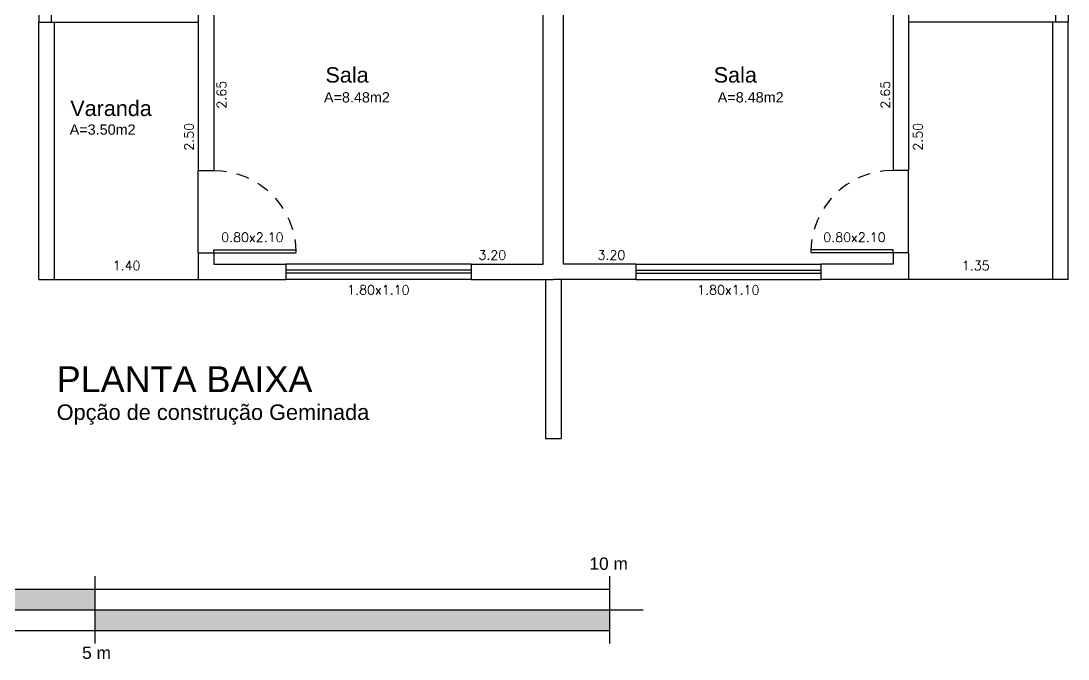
# Model space of a CAD drawing. Extents: x 1.9 to 19.2, y 1.3 to 23.7.
# Drawn here: x 9.04 to 19.21, y 1.28 to 7.48 of the extents above; entities that cross this region are included whole.
import ezdxf
from ezdxf.enums import TextEntityAlignment as Align

# ---------------------------------------------------------------- set-up
doc = ezdxf.new("R2010")
doc.units = 0
doc.linetypes.add('HIDDEN2', pattern=[0.1875, 0.125, -0.0625])
doc.layers.get('0').update_dxf_attribs({"linetype": 'CONTINUOUS'})
for name, color, linetype in [('ARQ-ESQUADRIAS', 53, 'CONTINUOUS'), ('ARQ-PISO', 140, 'CONTINUOUS'), ('LINHA-FINA', 8, 'CONTINUOUS'), ('LINHA_04', 190, 'CONTINUOUS'), ('TEXTO_06', 6, 'CONTINUOUS'), ('TXT_AMBIENTE', 4, 'CONTINUOUS'), ('TXT_GERAL', 9, 'CONTINUOUS'), ('TXT_ÁREA', 8, 'CONTINUOUS')]:
    doc.layers.add(name, color=color, linetype=linetype)
doc.styles.add('ARIAL', font='arial.ttf')
doc.styles.get("Standard").update_dxf_attribs({"font": 'arial.ttf'})
doc.styles.add('TEXTO03', font='romans.shx')

# ---------------------------------------------------------------- blocks, each defined once
blk = doc.blocks.new('PORTA80')
for p, q in [((0, 0), (0, 0.8)), ((0.03, 0), (0.03, 0.799)), ((0, 0), (0.03, 0))]:
    blk.add_line(p, q)
at = {"linetype": 'HIDDEN2'}
blk.add_arc((0, 0), 0.8, 0, 90, dxfattribs=at)
blk = doc.blocks.new('*U74')
at = {"linetype": 'CONTINUOUS'}
for points in [[(9.763, 1.562), (9.763, 1.762), (14.763, 1.562)], [(14.763, 1.562), (9.763, 1.762), (14.763, 1.762)]]:
    blk.add_solid(points, dxfattribs=at)
blk = doc.blocks.new('*U75')
at = {"linetype": 'CONTINUOUS'}
for points in [[(4.763, 1.762), (4.763, 1.962), (5.263, 1.762)], [(5.263, 1.762), (4.763, 1.962), (5.263, 1.962)], [(5.763, 1.762), (5.763, 1.962), (6.763, 1.762)], [(6.763, 1.762), (5.763, 1.962), (6.763, 1.962)], [(7.763, 1.762), (7.763, 1.962), (9.763, 1.762)], [(9.763, 1.762), (7.763, 1.962), (9.763, 1.962)], [(5.263, 1.562), (5.263, 1.762), (5.763, 1.562)], [(5.763, 1.562), (5.263, 1.762), (5.763, 1.762)], [(6.763, 1.562), (6.763, 1.762), (7.763, 1.562)], [(7.763, 1.562), (6.763, 1.762), (7.763, 1.762)]]:
    blk.add_solid(points, dxfattribs=at)

msp = doc.modelspace()

# ---------------------------------------------------------------- linework, layer by layer
for p, q in [((9.364, 7.472), (10.764, 7.472)), ((19.064, 7.472), (17.664, 7.472)), ((14.139, 4.972), (14.139, 3.428)), ((14.289, 4.972), (14.289, 3.428)), ((14.139, 3.428), (14.289, 3.428)), ((9.763, 1.436), (9.763, 2.088)), ((9.763, 1.436), (9.763, 2.088)), ((14.763, 1.436), (14.763, 2.088)), ((4.763, 1.962), (14.763, 1.962)), ((9.763, 1.562), (9.763, 1.962)), ((4.523, 1.762), (15.085, 1.762)), ((4.763, 1.762), (9.763, 1.762)), ((4.763, 1.562), (14.763, 1.562))]:
    msp.add_line(p, q)
at = {"layer": 'ARQ-ESQUADRIAS'}
for p, q in [((10.764, 5.231), (10.764, 6.031)), ((17.664, 5.231), (17.664, 6.031)), ((13.414, 5.122), (11.614, 5.122)), ((15.014, 5.122), (16.814, 5.122)), ((13.414, 5.062), (11.614, 5.062)), ((13.414, 5.032), (11.614, 5.032)), ((15.014, 5.062), (16.814, 5.062)), ((15.014, 5.032), (16.814, 5.032)), ((13.414, 4.972), (11.614, 4.972)), ((15.014, 4.972), (16.814, 4.972))]:
    msp.add_line(p, q, dxfattribs=at)
at = {"layer": 'ARQ-PISO'}
for p, q in [((9.214, 17.722), (9.214, 7.472)), ((9.334, 17.722), (9.334, 7.472)), ((19.094, 17.722), (19.094, 7.472)), ((19.214, 17.722), (19.214, 7.472)), ((9.364, 4.972), (10.764, 4.972)), ((19.064, 4.972), (17.664, 4.972))]:
    msp.add_line(p, q, dxfattribs=at)
at = {"layer": 'LINHA_04'}
for p, q in [((14.114, 5.122), (14.114, 13.572)), ((14.314, 5.122), (14.314, 13.572)), ((10.764, 8.622), (10.764, 6.031)), ((10.914, 8.622), (10.914, 6.031)), ((17.514, 8.622), (17.514, 6.031)), ((17.664, 8.622), (17.664, 6.031)), ((9.214, 7.472), (9.364, 7.472)), ((9.214, 4.972), (9.214, 7.472)), ((9.364, 7.472), (9.364, 4.972)), ((19.064, 7.472), (19.064, 4.972)), ((19.214, 7.472), (19.064, 7.472)), ((19.214, 4.972), (19.214, 7.472)), ((10.764, 6.031), (10.914, 6.031)), ((17.664, 6.031), (17.514, 6.031)), ((10.764, 5.231), (10.764, 4.972)), ((10.764, 5.231), (10.914, 5.231)), ((10.914, 5.231), (10.914, 5.122)), ((17.514, 5.231), (17.514, 5.122)), ((17.664, 5.231), (17.514, 5.231)), ((17.664, 5.231), (17.664, 4.972)), ((10.914, 5.122), (11.614, 5.122)), ((11.614, 5.122), (11.614, 4.972)), ((13.414, 5.122), (14.114, 5.122)), ((13.414, 5.122), (13.414, 4.972)), ((15.014, 5.122), (14.314, 5.122)), ((15.014, 5.122), (15.014, 4.972)), ((17.514, 5.122), (16.814, 5.122)), ((16.814, 5.122), (16.814, 4.972)), ((9.214, 4.972), (9.364, 4.972)), ((10.764, 4.972), (11.614, 4.972)), ((13.414, 4.972), (14.214, 4.972)), ((15.014, 4.972), (14.214, 4.972)), ((17.664, 4.972), (16.814, 4.972)), ((19.214, 4.972), (19.064, 4.972))]:
    msp.add_line(p, q, dxfattribs=at)

# ---------------------------------------------------------------- block references
for name in ['*U75', '*U74']:
    msp.add_blockref(name, (0, 0))
at = {"layer": 'ARQ-ESQUADRIAS', "xscale": -1, "rotation": 270}
msp.add_blockref('PORTA80', (10.914, 5.231), dxfattribs=at)
at = {"layer": 'ARQ-ESQUADRIAS', "rotation": 90.00000000000001}
msp.add_blockref('PORTA80', (17.514, 5.231), dxfattribs=at)

# ---------------------------------------------------------------- texts
at = {"layer": 'LINHA-FINA', "style": 'ARIAL'}
for s, p in [('10 m', (14.565, 2.151)), ('5 m', (9.636, 1.285))]:
    msp.add_text(s, height=0.12, dxfattribs=at).set_placement(p)
at = {"layer": 'TEXTO_06', "style": 'ARIAL'}
msp.add_text('PLANTA BAIXA', height=0.25, dxfattribs=at).set_placement((9.389, 3.878))
at = {"layer": 'TXT_AMBIENTE', "style": 'ARIAL'}
for s, p in [('Sala', (12, 6.885)), ('Sala', (15.772, 6.885)), ('Varanda', (9.521, 6.56))]:
    msp.add_text(s, height=0.15, dxfattribs=at).set_placement(p)
at = {"layer": 'TXT_GERAL', "linetype": 'CONTINUOUS', "style": 'TEXTO03'}
for s, p in [('2.65', (11.035, 6.632)), ('2.65', (17.484, 6.632)), ('2.50', (10.719, 6.224)), ('2.50', (17.8, 6.224))]:
    msp.add_text(s, height=0.09, rotation=90, dxfattribs=at).set_placement(p)
at = {"layer": 'TXT_GERAL', "style": 'TEXTO03'}
for s, p in [('0.80x2.10', (11.29, 5.382)), ('0.80x2.10', (17.139, 5.382)), ('1.80x1.10', (12.514, 4.871)), ('1.80x1.10', (15.914, 4.871))]:
    msp.add_text(s, height=0.09, dxfattribs=at).set_placement(p, align=Align.MIDDLE)
at = {"layer": 'TXT_GERAL', "linetype": 'CONTINUOUS', "style": 'TEXTO03'}
for s, p in [('3.20', (13.486, 5.164)), ('3.20', (14.643, 5.164)), ('1.40', (9.933, 5.062)), ('1.35', (18.183, 5.062))]:
    msp.add_text(s, height=0.09, dxfattribs=at).set_placement(p)
at = {"layer": 'TXT_GERAL', "style": 'ARIAL'}
msp.add_text('Opção de construção Geminada', height=0.15099, dxfattribs=at).set_placement((9.389, 3.607))
at = {"layer": 'TXT_ÁREA'}
for s, p in [('A=8.48m2', (11.985, 6.692)), ('A=8.48m2', (15.811, 6.692)), ('A=3.50m2', (9.515, 6.379))]:
    msp.add_text(s, height=0.1, dxfattribs=at).set_placement(p)

doc.saveas('drawing.dxf')
